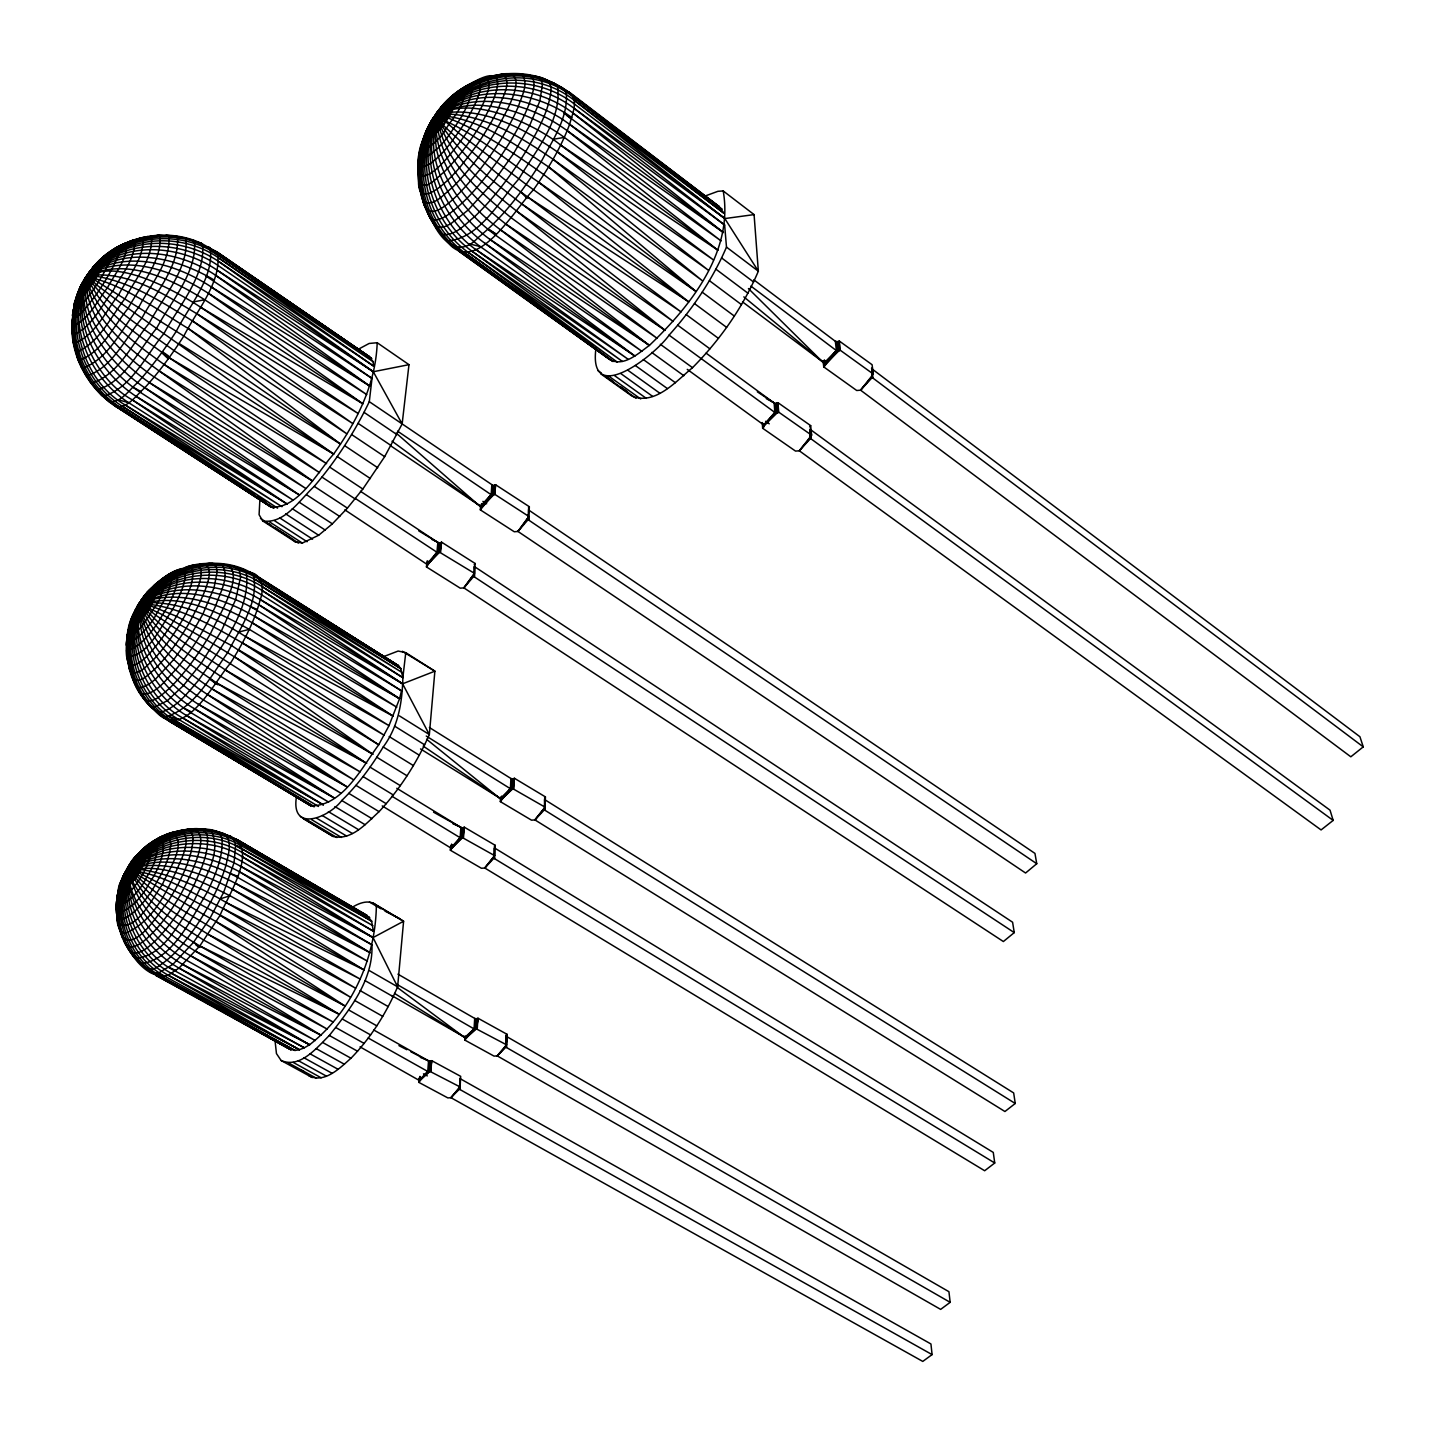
<?xml version="1.0" encoding="UTF-8"?>
<svg xmlns="http://www.w3.org/2000/svg" width="1435" height="1435" viewBox="0 0 1435 1435"><rect width="100%" height="100%" fill="white"/><g stroke="black" fill="none" stroke-linecap="round" stroke-linejoin="round"><path stroke-width="1.5" d="M97.849 261.995C59.445 302.713 108.863 364.203 144.791 387.755L298.946 494.698L140.361 392.365C102.046 367.503 64.593 311.485 92.97 267.251C118.908 236.273 165.886 226.102 202.353 243.842C206.532 274.749 178.03 307.126 164.074 333.386C146.406 354.481 130.89 389.154 102.746 396.239C82.118 377.136 69.687 348.418 72.198 320.22L73.059 341.673L77.974 359.45C86.19 378.14 98.638 395.827 116.325 406.894L271.125 507.093C298.552 508.887 317.422 471.882 333.637 454.052C357.028 421.19 375.827 383.755 377.19 342.732L369.136 343.467L358.445 349.189M155.052 840.749C103.033 869.538 129.347 949.181 175.196 971.029L309.619 1044.734L304.292 1047.801L171.572 973.396C129.222 951.333 107.912 886.848 142.549 849.61C161.33 832.623 199.357 815.851 181.438 859.278C169.133 887.099 154.352 922.149 124.253 933.665C114.1 928.319 117.58 911.709 116.701 901.969C117.76 891.314 120.397 880.408 125.939 871.26L133.204 868.57C166.478 872.014 198.209 885.772 226.676 902.812L364.113 969.988L229.995 895.763C200.362 880.929 166.532 863.206 132.612 869.753C114.298 893.036 139.751 845.807 132.612 869.753L187.501 897.413L355.557 988.195L223.627 908.803C192.792 893.682 161.42 872.337 126.549 870.094C105.777 914.239 149.366 870.884 144.612 853.251C134.388 850.704 127.823 868.372 123.195 876.032C109.813 905.072 116.666 942.454 140.72 963.692C172.953 960.356 192.182 916.66 207.375 891.96C214.766 875.816 222.748 858.704 222.102 840.569C221.421 826.255 202.622 829.878 193.043 828.784C168.72 830.381 141.688 842.363 130.908 865.341C118.226 905.575 144.074 948.571 179.016 968.087L309.619 1044.734C351.683 1011.801 375.719 958.401 376.365 905.288C369.028 898.758 358.409 903.297 351.306 907.907M125.365 872.426L122.19 878.74L122.98 888.157L124.666 884.426L123.069 878.92L123.984 874.328L127.374 870.83L123.338 877.807L122.926 881.61L124.253 883.027L129.15 879.781L135.123 871.475L138.998 862.525L138.764 857.61L134.567 859.278L127.715 867.35L137.473 874.686L203.573 914.561L350.499 997.217L220.057 915.351C227.501 896.122 262.426 844.713 226.748 835.349L237.277 839.69L366.894 915.369L371.611 921.144L373.351 931.172L241.905 856.569C197.617 827.493 112.97 848.157 116.558 910.292M133.76 613.086L138.316 606.27C133.85 617.05 145.527 604.781 145.581 600.368C144.72 591.381 130.208 618.216 132.217 620.44C140.756 587.489 213.833 530.95 172.72 609.409C161.222 625.14 149.33 655.311 127.93 656.656C125.114 639.579 127.195 616.35 141.168 604.243L144.002 603.83L154.675 607.4L176.451 616.279L231.788 645.678L378.697 744.801L389.011 725.644L399.576 698.684L254.802 616.458C222.766 598 179.321 583.076 144.648 602.61C136.469 604.027 132.056 613.48 134.065 621.122L153.15 590.628L144.576 595.346L137.527 605.857L141.617 612.906L137.222 620.925L134.926 611.956L139.679 603.776L162.532 614.79L206.784 639.974L378.697 744.801C361.907 767.312 342.875 806.165 310.875 805.842L168.666 720.872C151.231 709.625 133.688 692.244 131.231 670.862M500.564 797.519L500.331 801.627L531.524 820.174L534.932 819.905L1004.93 1111.515L1015.245 1103.479L544.959 810.273L545.426 796.891L514.34 778.236L513.335 778.81L513.21 788.909L510.412 788.73L426.267 736.047M145.061 613.947L146.836 610.969L138.621 604.009C164.81 564.888 159.267 600.709 142.029 618.234C139.051 625.427 126.208 629.732 131.805 617.929C155.68 572.529 220.667 563.237 261.852 590.359L402.858 677.679C402.248 702.361 398.374 726.648 383.217 746.971C371.504 766.308 358.032 784.73 341.763 800.497C329.099 817.466 290.516 833.322 296.453 796.712M228.416 755.581L310.875 805.842L170.711 721.5C147.195 708.244 127.805 682.468 127.733 654.719L128.522 658.001M157.294 588.852L145.975 598.682C175.429 567.919 226.586 563.973 262.013 586.538L402.858 677.679L400.778 668.584L261.062 580.583C214.658 549.354 142.657 575.686 128.522 629.678C133.975 643.544 150.801 612.135 154.675 607.4C160.056 602.126 170.909 571.812 154.603 584.762C116.253 623.346 133.365 694.056 178.98 719.617L323.288 804.874L182.389 717.751C136.486 693.105 113.168 614.575 160.648 581.139M126.459 645.266C128.379 589.157 195.106 549.3 246.21 571.471C251.627 610.682 219.501 649.194 198.748 680.1C187.859 692.405 177.061 707.509 160.594 712.352C145.401 708.424 138.693 688.603 131.482 675.957M126.764 654.234L126.728 641.409C120.809 703.473 172.236 625.427 179.07 611.633C185.043 598.269 195.465 583.561 192.021 568.35C175.016 564.708 152.415 584.565 143.679 598.664L149.33 589.928M480.599 505.981L480.312 509.856L514.268 531.757L517.963 531.452L1025.577 873.018L1036.752 863.726L528.798 520.152L529.354 506.734L495.523 484.707L494.429 485.389L494.214 494.896L491.165 494.698L397.513 431.128M687.257 369.369L762.99 424.401L763.868 426.572L762.649 428.258L795.528 451.092L799.313 450.787L1321.079 829.932L1333.169 820.407L1330.048 810.183L810.309 429.46L811.223 439.002L1333.169 820.407M465.083 1035.873L464.832 1040.088L494.035 1056.106L497.21 1055.873L940.642 1309.384L950.167 1302.334L506.465 1047.514L507.003 1034.276L477.873 1018.168L476.689 1029.056L474.07 1028.913L396.975 984.41M494.896 494.393L495.523 484.707L494.896 494.393L528.887 516.474L517.963 531.452L528.188 519.56L528.277 515.524M119.589 891.117C120.02 868.767 145.043 856.964 163.321 850.632C189.366 843.852 217.959 847.834 241.313 861.143L373.046 937.593L397.621 986.832C386.32 1013.038 370.983 1037.756 350.965 1058.223C340.113 1067.837 324.561 1083.855 308.902 1075.748M419.72 166.621L419.63 155.518C415.056 178.891 421.101 203.842 433.531 223.914C443.361 243.268 460.061 257.296 477.891 237.779C503.703 216.793 523.757 189.635 541.264 161.581C552.511 140.235 568.708 117.419 566.215 92.199C532.726 62.243 474.662 70.1 444.778 102.872C431.307 115.805 436.007 137.939 441.011 153.85C452.438 184.362 474.303 210.281 500.259 229.618L649.391 345.404C690.594 305.906 733.859 251.825 723.204 190.945L717.948 191.303L705.356 195.931M505.837 1041.667L506.178 1035.191L506.519 1044.806L497.21 1055.873L505.927 1047.084L507.003 1034.276M505.837 1045.469L506.178 1035.191M457.209 248.811L464.384 254.031L457.209 248.811L458.536 250.91L609.66 359.503C623.705 367.414 638.557 353.171 649.391 345.404L494.932 234.73C466.805 213.761 444.079 183.698 436.437 149.043C434.769 135.303 430.392 102.369 452.725 105.419L431.845 135.805M450.698 846.13L450.393 850.255L481.425 868.265L484.779 868.014L984.661 1170.745L994.742 1162.996L494.537 858.65L495.165 845.287L464.24 827.152L463.254 827.708L462.913 837.879L460.151 837.717L391.97 796.246M494.358 848.157L494.609 855.619L484.779 868.014L493.981 858.166L494.142 853.915M766.29 398.643L775.384 403.486L777.931 402.661L810.685 425.639L811.6 435.182L799.313 450.787L810.631 438.392L810.058 432.886M823.744 366.912L837.681 351.127L838.022 341.691L839.224 340.974L872.085 364.705L873.323 374.069L860.587 390.177L856.731 390.499L823.744 366.912L823.134 361.297M153.455 708.746C182.801 746.343 213.582 682.36 230.246 663.544C242.766 643.562 254.246 622.467 260.273 599.525C264.524 588.493 262.3 572.798 247.717 572.063L258.461 576.978L398.517 665.75L400.778 668.584L261.744 583.274C225.941 560.278 174.729 566.699 145.922 598.108L156.935 586.61M506.465 1047.514L506.071 1035.747L505.784 1041.9M136.307 624.082L138.567 610.772C128.074 651.042 151.446 694.45 186.066 715.258L334.427 798.111L194.138 708.531C156.881 687.58 112.701 619.812 155.608 584.834M274.892 1039.281L276.453 1053.577L281.116 1060.501L312.364 1077.595M452.043 96.109L457.048 92.809C406.5 132.038 428.15 216.129 475.649 249.421L634.772 355.97L484.904 243.25C442.321 213.259 409.262 141.025 450.249 97.849C483.039 66.692 538.268 66.297 572.493 95.23M95.463 264.757L89.472 272.219L95.463 264.757L103.822 259.556L101.777 262.085C81.526 268.327 60.647 331.072 94.638 280.22C95.93 277.87 112.145 252.901 100.952 258.928C85.131 273.977 74.387 295.359 72.808 316.956L72.485 334.212L74.279 343.449C94.961 335.682 105.724 311.18 118.908 294.39C127.912 276.883 144.343 258.587 142.962 238.192L137.742 238.999L143.715 237.887M518.071 74.369C529.407 76.432 552.188 73.956 551.04 90.674C548.475 112.701 536.744 132.343 525.945 151.249C511.326 174.962 494.537 197.528 474.411 216.864C465.066 224.183 454.608 236.954 441.46 234.264C416.329 204.972 410.876 160.379 428.652 125.832C436.401 109.778 458.357 106.262 474.537 105.15C506.968 105.455 538.412 118.334 564.296 137.401L717.787 250.138L560.637 145.061C529.802 119.84 436.778 78.118 422.877 141.222M430.805 121.885L433.173 118.011C410.105 157.689 440.563 134.172 449.209 115.93C451.182 110.89 461.173 98.925 454.142 95.643C448.707 97.508 445.693 102.782 441.765 106.567C434.357 112.97 445.854 106.154 449.514 109.508M419.092 1078.098L418.751 1082.331L447.846 1097.918L450.967 1097.685L922.777 1361.42L932.086 1354.604L459.971 1089.542L460.671 1076.34L431.684 1060.644L430.321 1071.568L427.738 1071.443L368.221 1038.025M459.917 1081.093L460.007 1086.905L450.967 1097.685L459.451 1089.129L459.648 1084.788M125.455 888.929C121.562 882.991 144.738 831.511 150.872 852.085C148.648 866.776 140.2 879.96 130.639 891.027C117.778 906.956 114.334 887.978 123.338 877.807C148.433 839.923 203.501 829.645 242.085 852.444L372.867 925.665L241.887 848.82C199.393 823.259 134.729 842.166 118.495 890.507M427.038 561.049L426.482 566.951L460.24 588.171L463.882 587.884L1003.37 941.539L1014.258 932.606L474.393 576.906L475.146 563.489L441.514 542.125L440.437 542.789L439.971 552.439L436.957 552.242L355.485 498.555M474.267 566.843L474.447 573.336L463.882 587.884L473.783 576.35L473.998 572.26M429.388 727.509L510.914 778.487L510.412 788.73L500.331 801.627M426.608 739.276L501.299 799.6L511.577 789.142L512.08 778.9L510.914 778.487M513.838 788.479L514.34 778.236L513.21 788.909L545.067 807.152L534.932 819.905L544.403 809.788L544.565 799.223M73.562 315.718L73.92 308.651L71.75 323.557L73.149 334.785C91.607 327.664 101.203 305.852 112.988 290.821C121.078 275.143 135.697 258.838 134.639 240.56L130.011 241.277L142.083 237.726L159.034 235.268L185.958 238.3L202.353 243.842M203.393 245.206C163.536 226.604 112.145 240.093 87.427 276.74C85.275 279.897 76.844 288.399 80.163 292.058C88.665 284.901 95.302 274.623 98.477 263.968C83.481 267.735 53.436 352.239 91.804 300.274C102.638 288.112 144.827 217.151 96.432 263.843M72.396 315.269L76.611 296.256L86.046 276.704L88.97 273.457L96.342 274.48L89.024 285.673L85.131 279.341L85.957 277.17C124.719 255.986 170.765 278.856 204.721 299.754L362.822 403.773L200.774 307.323C174.496 290.067 90.441 241.78 77.149 296.005M127.213 655.616C127.123 638.467 129.634 619.4 138.944 605.032L137.527 605.857L138.621 604.009M872.014 376.634L860.587 390.177L1350.819 756.801L1363.25 746.864L872.875 378.033L872.05 375.809M104.199 258.121L96.683 263.305L90.279 271.287C96.324 267.287 86.925 281.798 84.539 283.412C72.378 327.126 100.163 372.831 136.181 396.419L292.74 499.918L132.289 399.863C80.647 371.342 53.956 278.354 117.509 248.345M501.066 800.874L501.281 796.766M501.317 800.246L501.55 796.156M118.674 892.57L119.697 887.027M477.263 1028.68L477.873 1018.168L476.689 1029.056L506.519 1044.806M397.925 974.15L474.698 1018.402L474.07 1028.913L464.832 1040.088M397.369 987.513L465.693 1038.33L475.164 1029.272L475.792 1018.742L474.698 1018.402M497.21 1055.873L505.64 1046.563L506.232 1036.303L948.93 1291.697L950.167 1302.334M84.181 294.444L85.257 282.677L81.903 296.919M545.372 80.127L553.784 82.979L570.664 93.149L719.186 206.568L723.957 213.295L574.108 100.217C531.434 66.225 463.451 77.149 432.688 121.509C434.59 126.585 443.845 112.845 443.11 108.54C427.917 116.612 420.993 147.536 441.962 119.535C476.994 134.28 507.093 160.881 538.735 182.245L695.849 291.377L548.565 166.908C514.412 144.056 477.46 116.289 434.931 115.248L433.28 119.446L437.262 126.926M78.477 296.901C81.687 272.973 106.208 257.206 126.908 248.668C157.437 238.102 192.523 243.591 219.071 261.762L373.656 366.14L373.1 361.71L369.279 356.633L217.438 252.291L200.918 243.143L193.079 240.757M422.034 192.505C423.72 241.439 469.855 181.276 480.169 169.294C495.147 149.85 508.618 129.024 518.394 106.441C521.371 96.809 528.941 84.217 522.232 74.763C471.272 70.476 419.989 114.477 418.679 165.85L419.433 162.908M528.08 515.093L528.798 520.152M73.006 314.391L74.53 303.377L81.024 285.583M561.372 87.212L722.056 209.277L573.462 97.203C524.295 57.257 443.415 82.674 422.482 141.15C419.504 160.11 441.962 136.522 445.011 130.513C450.733 119.858 469.263 101.688 461.747 90.082C419.289 118.316 407.612 184.577 436.312 227.089L443.738 227.089L450.662 223.86L468.169 210.03L493.748 181.492L513.604 153.527L529.73 125.383L539.811 101.132L542.502 84.234L540.959 79.266L535.273 76.593M451.63 844.533L450.393 850.255M480.312 509.856L492.438 495.183L493.084 485.496L369.297 401.674L372.006 378.427L217.133 270.175C181.007 245.331 125.742 239.932 92.163 271.915C127.159 242.748 180.057 251.143 215.483 275.215L372.006 378.427M71.858 322.032L73.041 338.176L76.198 351.97C98.961 343.665 110.782 316.651 125.24 298.301C135.087 279.107 153.204 258.964 151.5 236.614L139.464 238.12M491.81 485.012L491.165 494.698L481.335 507.47L396.15 433.065M706.11 353.154L774.129 402.984L774.882 412.455L763.886 425.764L776.138 412.957L776.783 403.361L777.967 412.67L774.882 412.455L669.069 335.144C655.759 354.606 587.919 408.204 595.973 348.203M451.648 844.784L451.343 848.928L461.299 838.112L462.016 827.798L452.743 823.636M463.523 837.466L464.24 827.152L462.913 837.879L494.609 855.619M493.945 853.574L494.537 858.65M73.041 338.176L77.221 356.257L82.53 367.647M419.953 1076.716L418.751 1082.331M481.102 508.977L481.622 503.595M481.371 508.241L481.658 504.367M382.23 805.914L451.308 848.282L460.151 837.717L460.868 827.403L396.777 788.281M451.11 849.52L451.612 844.157M419.935 1076.376L419.63 1081.165L427.738 1071.443L428.545 1060.878L373.871 1030.061M360.041 1046.868L419.594 1080.609L428.814 1071.784L429.621 1061.218L420.329 1057.344M430.877 1071.21L431.684 1060.644L430.321 1071.568L460.007 1086.905M118.154 891.906L117.957 900.265M419.415 1081.685L419.755 1077.452M481.64 503.9L481.335 507.47L493.353 495.183L494.429 485.389L493.084 485.496M127.589 875.924C115.464 912.947 134.262 956.607 168.2 975.208L299.413 1049.72L304.292 1047.801L168.2 975.208C141.742 981.971 119.249 938.795 117.347 916.373L118.316 920.355M97.849 390.302L101.58 395.127L116.325 406.894C128.379 407.899 136.576 394.804 144.791 387.755C159.393 371.791 172.092 354.212 183.823 336.077C196.505 310.695 222.407 281.816 217.438 252.291L206.712 246.946L210.353 249.206M426.482 566.951L427.863 561.139M127.733 632.835L127.195 639.095L129.455 624.925L137.365 608.494L132.361 616.404L129.042 628.333L129.939 625.839M512.08 778.9L513.335 778.81L512.421 789.142L501.299 799.6M168.2 975.208L179.016 968.087L315.287 1040.554L182.98 964.607C151.859 946.669 125.383 912.355 128.917 874.884C129.401 911.709 156.63 942.885 187.088 960.607L321.189 1035.317L191.285 956.14C161.097 939.889 99.822 878.274 145.563 848.211C138.657 852.264 132.558 858.507 130.137 866.274L130.998 862.399M281.116 1060.501C300.256 1068.86 317.117 1047.335 329.332 1035.478C349.997 1009.236 373.297 980.015 371.952 944.804L240.345 866.13C209.976 849.143 169.976 844.623 138.998 862.525M440.635 551.955L441.514 542.125L439.971 552.439L474.447 573.336M453.514 246.946L444.222 237.493C473.406 282.964 514.609 208.936 533.461 189.833C547.811 169.402 560.906 147.823 569.605 124.343C572.045 114.818 579.65 98.656 568.529 92.163L602.162 118.029M427.504 565.39L436.957 552.242L437.854 542.43L360.472 491.29M344.848 509.856L427.451 564.637L438.213 552.708L439.11 542.896L431.881 539.417M85.131 279.341L87.661 275.394C79.894 313.978 122.065 355.019 154.191 376.974L312.471 480.94L159.106 370.912C128.468 348.472 92.432 320.723 86.925 280.65C99.535 317.727 133.581 342.391 164.092 364.454L319.539 472.671L159.106 370.912M194.138 708.531L340.597 792.999L198.46 704.334C163.877 682.881 132.271 642.97 141.204 600.099L143.679 597.624L151.697 597.211L154.352 593.534L145.294 595.417L134.926 611.956L130.226 624.225M126.424 888.247L128.217 875.493L128.504 886.417M137.365 623.185L139.249 610.234C130.19 650.414 156.325 691.634 189.994 712.173L334.427 798.111M475.792 1018.742L476.94 1018.653L475.954 1029.272L465.693 1038.33M484.904 243.25L641.858 351.306L489.801 239.286C448.707 209.636 409.764 141.222 451.254 97.078M427.253 566.09L427.881 561.444M432.15 137.06L435.074 122.405C419.181 167.429 443.038 219.34 480.277 246.587L634.772 355.97M505.927 1047.084L506.95 1036.985M142.137 598.646L141.276 601.391L146.029 594.233L149.294 591.74L151.123 592.027L150.227 597.911L145.222 607.561L138.729 615.866L134.172 618.449L133.527 617.57L137.007 610.754L154.191 586.215L165.402 576.834L179.859 569.354M462.016 827.798L463.254 827.708L462.142 838.112L451.308 848.282M429.621 1061.218L430.769 1061.129L429.585 1071.766L419.594 1080.609M421.908 147.518L422.374 143.267L419.899 153.706M83.015 295.753L83.786 289.027M493.981 858.166L494.358 847.547M259.932 498.788L259.089 514.699L262.677 520.887L295.126 541.766L302.337 543.058L318.66 535.255L332.364 523.847L347.396 508.116L362.84 489.03L384.67 456.671L402.141 423.953L408.975 364.669L377.19 342.732M402.858 677.679L405.764 652.656L398.141 651.042L384.275 656.369M459.971 1089.542L459.935 1078.295M528.188 519.56L528.439 509.479M131.93 953.629C138.872 961.88 147.769 975.639 159.662 965.432C174.532 955.692 185.528 941.252 195.662 926.902C208.47 907.799 219.465 887.189 226.03 865.054C228.039 855.296 232.954 841.843 224.595 833.843C192.595 822.165 150.352 831.547 133.509 863.296C109.813 900.767 126.495 955.656 165.061 976.41L299.413 1049.72L295.018 1050.438L288.094 1048.339L154.119 973.486L165.904 979.944M144.791 387.755L305.565 488.331L149.419 382.607C114.836 358.732 59.176 301.224 100.002 259.789M79.912 298.767L83.93 283.933C67.624 327.575 90.692 378.356 128.702 402.697L287.036 503.954L132.289 399.863M81.705 285.188L85.167 278.498L81.705 285.188L82.495 296.83M420.527 152.702L421.424 145.85M76.091 301.96L76.611 297.942L74.225 306.929M439.11 542.896L440.437 542.789L439.128 552.69L427.451 564.637M474.393 576.906L474.285 566.143M134.424 625.391L137.993 611.113C120.038 649.876 136.343 700.047 173.115 721.5L314.337 806.775L170.711 721.5M130.998 623.203L133.007 614.772L137.778 607.435L133.007 614.772M127.051 876.121C112.127 912.23 127.554 958.042 162.011 977.02L295.018 1050.438L155.626 975.244L291.233 1049.972L148.182 969.827L153.689 973.325L159.034 972.697L172.882 964.374L193.582 942.275L209.994 918.256L223.681 892.283L234.048 862.758L235.627 845.538L234.084 839.888L229.08 835.618M74.781 306.408L77.562 293.655L83.858 280.955L81.58 284.435M331.521 624.099L398.517 665.75L259.95 578.466C214.999 544.26 146.872 571.596 130.621 623.884C116.917 662.844 150.98 626.288 155.715 615.202C158.352 610.413 182.066 572.906 164.056 577.534C114.531 611.041 125.885 692.944 175.662 720.926L318.498 806.452L173.115 721.5M133.85 240.129L124.989 243.304C57.221 271.305 67.176 371.593 125.204 404.993L281.96 506.699L122.567 406.374C69.974 374.392 57.436 289.296 108.791 252.56M440.186 122.477L434.644 115.769L438.931 109.795L436.832 112.54L437.567 115.715L442.913 118.154C450.967 110.064 452.599 90.782 439.827 110.369L444.778 102.872L452.545 97.311L438.357 114.944L424.886 137.581L427.72 127.715L434.231 117.993L431.594 120.719L428.509 127.446L428.365 135.607L440.491 116.271L454.429 98.531L446.482 101.849L438.751 111.464L429.998 124.809L430.518 131.805M426.392 134.531L428.652 125.832L431.594 120.719M123.195 876.032L126.89 871.978L121.383 880.857L120.683 884.408L129.15 867.619L139.948 852.605M475.164 1029.272L476.94 1018.653M72.503 316.256C75.858 287.789 93.957 261.977 118.262 247.268M511.577 789.142L513.335 778.81M93.849 278.157L86.907 275.377L96.629 284.901L121.688 303.754L333.637 454.052L169.097 357.692C139.159 334.911 101.688 313.135 87.427 276.74C117.204 236.057 179.232 229.851 219.34 258.426L373.1 361.71L219.16 255.735C180.989 228.613 123.464 234.12 92.611 269.923C108.899 249.529 134.065 236.901 160.128 235.824C161.689 262.264 140.164 285.87 128.11 308.364C113.544 326.086 101.634 352.938 78.889 360.275C69.633 335.718 71.23 307.467 82.943 284.022L76.163 299.664M455.756 247.699C421.137 217.869 411.199 163.285 433.603 123.392C415.379 168.11 433.101 223.322 472.025 251.251L622.377 361.423L468.456 252.56C428.904 224.362 413.728 167.913 433.065 123.5M124.558 889.467L125.76 882.579M135.338 624.817L136.63 617.66M134.316 957.342C116.056 934.867 113.329 901.664 126.621 876.103C112.127 909.593 122.908 952.75 153.689 973.325M428.814 1071.784L430.769 1061.129M80.683 287.036L84.468 279.771L80.683 287.036L79.876 295.664L101.777 262.085M461.299 838.112L463.254 827.708M135.93 876.695L126.71 869.09L128.648 868.48L128.791 865.664L132.451 860.785L136.953 858.794L143.428 858.453L145.276 855.977M450.016 115.482L440.671 111.715L437.478 111.751L431.594 122.136L434.482 131.374M430.913 138.047L432.437 130.208M123.984 874.328L127.984 869.646L127.213 868.91L124.325 874.202L125.186 878.238L128.45 883.225L126.388 887.458M80.862 297.924L82.333 290.498M127.141 636.53L128.522 629.678M492.438 495.183L494.429 485.389M83.104 284.238C63.086 327.072 80.234 382.176 120.074 407.217L273.942 508.277L117.993 407.397C78.118 382.427 61.454 326.175 83.445 284.202M157.276 582.574C118.621 617.714 120.701 686.863 164.272 717.231C194.442 709.141 210.568 676.28 227.734 652.566C239.519 628.907 259.699 602.252 253.26 574.664L242.515 569.713M121.114 933.826C133.132 956.571 161.24 909.593 168.433 900.875C178.101 885.485 186.622 869.054 191.232 851.385C192.38 844.623 195.788 833.502 187.913 829.663C129.652 836.013 97.419 913.485 136.02 958.419C164.469 955.495 179.214 922.095 194.102 900.965C203.088 880.139 223.196 852.946 210.891 830.47C157.581 821.143 101.742 878.597 120.271 931.261M123.733 889.843L125.204 882.83M132.863 626.037L137.527 611.22C124.235 636.996 125.867 669.571 141.33 694.074C156.218 695.15 166.047 679.078 175.608 669.858C191.806 650.324 205.402 628.602 215.824 605.462C219.806 593.032 229.959 577.175 222.228 564.601C208.685 562.394 192.864 562.897 180.666 570.072M438.213 552.708L440.437 542.789M423.54 140.504L426.877 129.527L433.567 119.284L428.652 125.832M429.765 138.872L431.666 130.746M429.262 131.715C413.854 174.424 427.827 226.551 465.299 253.17L613.014 361.476L458.536 250.91M83.625 280.686L82.656 286.229L84.557 293.171L86.746 289.44C81.741 283.341 84.234 270.874 91.409 281.906M117.132 899.53L118.585 894.095M122.962 890.077L124.701 882.991M156.953 591.076L145.581 600.368C180.433 580.745 224.452 590.843 257.026 610.449L399.576 698.684L401.513 690.845L260.273 599.525C228.057 579.65 183.68 574.717 150.908 595.92C182.048 571.274 228.631 574.502 261.278 594.7L402.607 683.795L429.352 734.559C416.885 762.72 400.06 789.071 379.073 811.654C366.696 822.883 351.79 840.874 333.135 836.462L303.377 818.757M133.599 625.786L135.464 618.324M130.621 623.884L137.007 610.754C127.733 629.499 125.024 651.651 130.639 671.903C139.482 675.957 147.285 664.764 153.348 659.795C166.155 646.145 176.666 630.503 185.725 614.162C190.694 604.117 218.174 553.91 185.007 567.525M120.63 883.691L126.244 874.005C100.235 923.351 135.625 902.489 146.818 876.731C163.823 852.767 158.837 821.304 132.971 863.511C170.568 811.277 169.796 854.327 149.671 882.453C133.957 913.27 99.356 930.526 126.154 875.44C118.746 890.471 115.715 907.871 118.674 924.463C137.545 931.297 152.989 896.642 162.514 884.426C167.285 871.296 188.218 843.565 172.505 832.784C156.792 838.399 142.872 849.161 133.939 863.296L142.8 851.942M79.051 299.431L81.113 291.52M86.369 277.368L86.907 275.377M428.724 139.5L434.285 123.015M122.926 881.61C100.019 948.732 143.195 910.149 156.917 881.628C180.254 843.78 174.675 810.147 133.509 863.296L142.119 852.013M122.298 890.13L124.253 883.027M121.222 889.754L126.316 875.888L120.522 888.731M131.697 625.983L137.204 611.095L130.926 625.265M78.297 299.933L80.611 291.843M213.761 279.807C178.119 258.784 127.32 244.793 91.696 272.973C85.006 273.672 62.243 322.57 81.49 304.328C93.024 295.789 137.186 219.752 92.091 269.744M128.684 628.261L136.989 610.18C108.038 675.401 146.029 645.373 162.532 614.79C183.267 584.135 186.335 547.255 144.935 597.767L158.478 581.803M83.087 282.892L74.154 304.812L71.876 324.723L72.826 326.068C88.898 319.718 97.275 300.758 107.571 287.574C114.656 273.87 127.356 259.681 126.567 243.699L106.62 254.174L90.997 270.551L100.952 258.928M141.204 600.099L140.469 602.557C162.083 631.938 196.147 649.929 225.833 670.253L366.571 763.294L216.703 683.006C187.285 662.647 152.056 640.225 141.168 604.243L157.186 589.893M427.773 139.948L430.321 131.482M121.706 890.023L123.858 882.956M421.782 144.469L432.509 122.352C407.45 169.958 414.464 200.003 453.783 149.957C465.729 135.016 476.402 118.89 484.169 101.365C485.963 95.087 494.07 81.347 484.743 78.172C435.827 93.634 408.455 153.617 423.612 201.815C434.339 206.927 444.294 193.582 452.025 187.788C468.563 171.572 482.429 152.81 494.591 133.132C500.851 120.773 538.089 62.996 496.905 75.409M132.235 626.091L134.531 618.521M426.195 140.271C430.141 122.208 442.913 108.163 456.007 95.912M77.633 300.238L80.163 292.058M425.119 139.841L432.706 123.374C421.442 140.827 417.316 162.478 419.181 183.034C427.11 190.622 437.693 176.774 443.917 172.182C457.783 158.442 469.46 142.621 479.703 126.029C490.286 109.239 517.945 56.431 471.72 83.104M77.095 300.381L79.804 292.148M146.191 854.74C139.697 854.722 131.285 857.789 130.908 865.341L134.388 858.094M426.93 140.217L429.747 131.661M76.342 300.076L79.176 291.682M425.603 140.164L428.545 131.428M76.665 300.31L79.517 292.112M428.168 129.401C402.374 184.308 431.953 169.581 452.509 140.361C462.375 127.374 471.362 113.508 477.478 98.315C478.77 93.634 483.99 83.23 476.743 81.364L454.877 95.535L442.751 108.414L454.877 95.535M131.267 625.696L133.886 618.27M120.827 889.323L123.249 882.489M453.801 104.127L455.953 101.526L447.828 102.62L441.872 106.136L429.693 123.894M130.728 884.05L129.67 874.094C137.419 908.588 166.424 933.79 195.555 951.244L333.279 1022.097L199.824 945.934C171.554 929.719 145.742 907.279 130.675 878.041C126.836 865.933 130.639 857.7 144.361 863.152M120.343 887.996L126.136 874.812L120.271 886.095M76.091 299.054L82.925 283.574L76.324 297.35M100.827 393.387L109.311 401.89C121.293 402.751 129.347 389.728 137.527 382.679C152.038 366.75 164.684 349.207 176.379 331.126C189.025 305.834 214.784 277.17 210.102 247.717L208.613 246.999M426.877 129.527L433.047 120.468C399.737 177.222 435.164 158.801 453.281 128.737C471.684 105.724 487.792 56.772 442.213 108.54M83.93 281.314L85.203 278.031M120.253 887.117L122.89 880.337M130.728 624.638L133.527 617.57M76.145 298.283L79.158 290.767M76.611 296.256L80.109 287.664L87.427 276.74C124.594 284.937 156.325 309.26 188.469 328.651L346.822 433.818L192.936 321.243C161.312 301.565 128.145 279.969 90.387 275.43C129.204 271.197 165.168 294.803 197.151 313.924L358.14 413.513L200.774 307.323M130.764 621.893L137.096 609.427L131.338 619.364M132.379 861.52L133.258 859.439M424.778 139.356L428.312 131.105M130.639 622.951L133.455 616.44M82.208 283.215L77.598 295.807C85.777 281.224 93.526 264.56 107.715 255.071M120.397 884.947L123.123 878.722M600.637 373.746L632.1 396.203C655.293 405.531 676.298 381.028 692.513 367.683C720.083 339.934 742.989 307.251 758.344 271.197L754.075 214.604L723.204 190.945M144.576 595.346L142.119 600.332L145.796 593.839L151.733 589.247M424.581 138.675L428.168 130.657M669.069 335.144C692.531 308.991 712.567 279.466 726.487 247.107L724.639 225.008L573.856 108.181C536.708 79.571 478.303 77.382 443.146 110.387C479.918 80.019 536.313 85.042 572.96 113.042L724.639 225.008M122.083 884.839L128.773 871.565L139.123 855.888M424.581 136.791C448.868 79.642 528.941 85.705 571.776 117.544M424.509 137.814L432.509 122.98M130.998 620.691L133.706 614.915M424.778 135.607L432.688 121.509L425.585 132.809M135.5 856.874L131.643 864.552L135.5 856.874L138.119 854.776M120.953 882.328L126.495 873.036L121.903 879.314M124.666 884.426L142.424 855.099M262.677 520.887C284.65 524.528 299.969 499.488 314.247 486.375C336.113 460.653 354.732 432.132 369.297 401.674M132.361 616.404L135.051 610.951M131.805 617.929L134.244 613.068M130.854 863.386L132.128 860.874M439.81 108.773L437.872 112.576L437.819 111.248M441.872 106.136L438.859 111.392L444.778 102.872M425.119 134.28L428.527 127.715M128.45 883.225L142.531 859.744M147.016 592.404L142.908 599.417L147.016 592.404L153.689 586.951M426.177 131.213L429.226 125.652M101.383 267.376L91.607 269.744L87.714 274.533L89.562 271.574L98.854 270.856M127.213 868.91L125.921 873.251L130.657 878.955M137.634 854.758L132.343 863.924L139.608 853.215M79.75 288.596L83.409 282.013L80.521 286.659M121.383 880.857L123.625 876.821M135.5 609.516L139.769 602.18L146.496 604.924L151.697 597.211M134.585 611.328L136.11 608.637M427.72 127.715L430.267 123.302M179.016 968.087L199.824 945.934L220.057 915.351M126.8 869.592L128.145 867.314L135.5 870.489M141.617 612.906L146.496 604.924M137.383 606.18L136.217 609.552L139.356 616.924M92.916 267.986L88.611 273.314L92.916 267.986L99.679 264.793M432.025 119.858L434.034 116.63M146.836 610.969L149.617 606.539M122.513 877.7L124.379 874.704M133.85 859.942L136.576 855.744M151.464 587.973L144.361 598.108L153.366 586.646M435.881 113.885L436.832 112.54M142.029 598.951L143.357 596.96M87.661 275.394L90.279 271.574M444.491 103.93L440.724 109.544L448.85 98.925L444.491 103.93L447.559 100.091M124.827 872.588L126.549 870.094L125.742 870.83M143.661 596.852L145.796 593.839M135.249 858.704L138.657 853.915M137.563 857.43L141.347 852.264M145.258 595.023L148.182 591.112M136.486 857.861L140.522 852.659M463.882 587.884L473.406 574.897M154.944 585.946L145.401 597.66C161.24 576.816 186.586 563.381 212.9 563.471L216.452 567.22L217.08 572.278L214.048 587.74L202.801 614.288L189.312 637.696L173.886 659.383L155.267 679.401L148.899 684.28L141.168 687.688L137.491 687.275L134.477 682.773M474.214 564.673L475.146 563.489M517.963 531.452L527.811 518.089M146.765 593.534L150.424 588.888M528.385 507.972L529.354 506.734M466.411 86.01L452.312 96.414L441.532 108.916C448.742 96.809 460.635 87.786 474.016 83.517M440.796 107.643L443.343 104.45M748.424 288.561L825.035 364.346L836.408 350.606L835.349 341.297L753.823 279.825M442.697 105.598L446.195 101.401M148.128 592.422L152.451 587.238M446.106 102.692L450.088 97.921M799.313 450.787L810.344 437.657L810.022 433.998M427.092 563.937L436.957 552.242M480.994 506.752L491.165 494.698L480.366 506.16L391.091 446.106M809.591 426.93L810.685 425.639M143.895 852.264L134.244 863.529C157.85 832.318 204.792 820.784 238.981 841.125L369.602 917.7L240.309 843.134C206.192 823.026 158.639 832.964 134.424 863.96L144.612 853.251M484.779 868.014L493.64 856.946M156.146 585.946L145.742 597.767C168.164 568.296 210.317 556.009 244.775 570.018L246.21 571.471M494.304 846.309L495.165 845.287M534.932 819.905L544.062 808.515M544.511 797.95L545.426 796.891M103.84 257.206L92.432 269.708L104.629 257.439M126.71 869.09L129.545 865.072L138.065 866.363M149.294 591.74L154.191 586.215M763.581 425.011L774.882 412.455M824.73 363.575L836.408 350.606L840.3 350.284L839.224 340.974L839.547 350.822L838.022 341.691L835.349 341.297M450.967 1097.685L459.11 1088.071M138.424 857.448L143.392 852.031M860.587 390.177L872.301 377.405L871.798 370.84M450.985 847.69L460.151 837.717M500.976 798.99L510.412 788.73L500.402 798.488L420.545 748.944M101.831 258.246L91.607 270.031L102.603 257.708M448.527 101.67L454.142 95.643M446.805 102.244L452.312 96.414M150.227 591.507L155.59 585.857M447.451 101.939L453.281 95.948M419.289 1080.089L427.738 1071.443M141.742 850.596L150.675 844.605M465.388 1037.81L474.07 1028.913L464.85 1037.379L391.629 995.513M104.916 258.408L92.629 270.372L104.737 260.058M449.281 101.921C463.182 86.692 482.86 77.239 503.201 74.441C512.456 82.907 501.766 98.064 498.806 107.625C489.443 127.249 477.335 145.491 463.702 162.388C454.482 175.267 412.742 219.465 419.199 173.635L419.863 177.509M742.541 301.906L824.138 362.929L836.408 350.606L750.882 286.085M97.383 263.269L103.266 257.367M241.887 848.82L371.611 921.144L241.295 845.699C207.214 825.825 159.464 833.914 134.442 864.587L144.935 854.812M139.034 857.879L144.307 852.677M424.67 203.483C428.437 217.582 437.209 230.264 447.2 240.901C479.38 238.945 499.29 200.846 518.824 178.945C535.345 150.908 562.628 119.93 557.408 85.58C519.631 66.154 470.985 77.113 443.11 108.54L455.505 95.625M150.908 591.74L156.594 586.197M824.515 360.077L825.035 364.346L838.632 351.127L838.022 341.691M763.886 425.764L777.07 412.957L776.783 403.361M98.064 263.179L104.289 257.242M162.245 580.242L164.343 578.233L159.249 581.211M151.357 593.534L157.294 587.937M147.661 846.076L154.514 841.717M92.163 268.219L94.208 266.318M199.824 945.934L339.252 1014.33L208.254 934.364C179.77 916.552 148.182 898.705 129.993 869.538C163.698 853 204.003 866.883 235.179 883.171L370.069 952.714L237.277 877.198C206.514 860.408 167.267 851.17 134.083 866.345L144.809 856.946M92.468 271.036C125.58 238.12 181.51 240.058 218.335 265.69L373.297 371.737L402.141 423.953M98.423 263.592L104.827 257.834M443.307 108.934L456.689 97.849M151.285 592.422L157.168 587.202M443.325 109.544C477.819 75.75 536.6 74.656 574.251 103.894L724.818 218.568L758.344 271.197L726.487 247.107M139.374 858.758L144.827 853.951M449.514 102.244L456.366 96.378M97.885 266.641L104.45 261.134M98.961 260.811L107.679 254.318M98.459 264.471L104.898 259.143M449.568 104.701L456.653 98.854M465.03 87.948L469.658 84.396L476.581 81.651M449.675 102.674L456.599 97.024M92.163 271.915L104.055 262.372M124.989 243.304L115.464 248.076L109.508 253.152L113.508 251.251M119.356 246.677L132.809 240.111M443.146 110.387L456.473 100.019M134.334 865.395L144.594 858.202M160.953 579.74L174.317 572.224M139.428 859.995L144.917 855.816M145.581 600.368L156.612 592.404M164.559 835.995L156.756 839.852L170.909 833.412M778.703 412.15L777.967 412.67L777.931 402.661L778.703 412.15L811.6 435.182L810.093 428.993M134.083 866.345L144.289 859.565M96.629 269.654C133.616 251.161 178.245 265.403 210.909 286.713L366.732 394.589L208.003 293.063C174.765 271.861 129.76 254.138 91.696 272.973L102.907 265.242M401.513 690.845L258.856 604.781C224.237 583.615 174.137 576.063 141.168 604.243C137.096 645.248 171.195 678.97 202.927 699.652L347.001 786.846L207.465 694.504C177.33 674.629 145.078 646.557 140.827 608.548C150.962 644.333 182.245 669.338 212.093 688.926L353.548 779.761L207.465 694.504M569.605 124.343L721.087 240.919L567.184 130.675C532.564 105.347 482.967 90.261 442.787 111.428L455.702 102.818M102.172 266.856L91.105 274.157L101.329 268.578M97.544 267.556L103.535 263.735M371.952 944.804L238.999 871.493C207.68 854.507 164.953 846.184 133.706 867.422C167.931 860.336 202.891 873.395 232.757 889.377L367.432 961.145L235.179 883.171M572.96 113.042L723.383 232.488L562.269 119.177C527.632 97.132 477.622 86.584 442.267 112.612L454.393 106.136M449.352 105.58L456.151 101.347M254.802 616.458L396.813 707.204L252.201 622.772C220.721 604.44 181.51 589.498 145.168 601.426L155.626 595.381M137.957 865.646L143.357 862.578M90.441 270.39L91.607 269.744M150.603 596.888L156.182 593.839M240.345 866.13L373.046 937.593L403.594 921.252L373.244 903.099M114.19 248.937L128.271 242.443M147.59 236.542L145.706 237.51L149.76 237.152M459.164 90.907L463.075 88.934M448.653 107.643L455.11 104.414M142.747 864.211L133.204 868.57L141.276 867.619M172.953 832.802C182.945 832.103 201.851 822.434 207.196 835.098C209.456 852.892 200.756 869.897 193.725 885.682C183.393 906.095 170.801 925.683 154.352 941.719C148.343 947.423 133.868 959.997 127.93 948.104M138.711 863.511L143.859 861.036M245.69 636.62L393.262 716.244L249.26 629.319C218.102 612.243 180.057 592.404 144.002 603.83C179.716 606.431 211.914 625.606 242.407 642.916L389.011 725.644L245.69 636.62C215.734 617.696 180.882 601.229 144.648 602.61L154.227 598.718M166.352 576.493L172.146 573.892M446.285 112.612C486.68 108.145 525.138 129.383 557.193 151.769L708.388 270.264L553.049 159.267C520.241 136.504 482.913 113.365 441.603 113.921L452.635 109.849M94.01 274.587L99.392 272.273M136.971 867.924L142.047 865.897M260.273 599.525L402.607 683.795L434.877 671.185L429.352 734.559L399.36 715.85M121.096 245.995L126.334 243.986M149.796 599.005L154.98 597.014M451.577 111.84L440.796 115.284C478.285 128.72 511.649 151.446 543.775 174.586L695.849 291.377M199.268 564.762C225.223 560.69 193.187 614.593 189.528 622.521C179.572 639.472 168.272 655.849 154.209 669.679C148.594 674.055 140.863 683.616 133.042 679.239L128.935 666.737L130.639 671.903M201.097 564.69L208.954 563.596L221.995 564.762M176.326 570.915L189.779 566.968M213.887 564.852C256.524 557.659 216.721 618.629 210.586 633.535C198.981 653.356 185.743 672.495 169.204 688.549C162.855 693.625 150.801 706.899 143.123 697.643M447.612 110.011L453.568 107.948M507.631 73.92L498.932 75.266M98.297 274.211L89.58 276.776L183.823 336.077L340.418 444.043L178.998 343.431M95.428 272.022L100.396 270.39M188.416 829.843C217.923 825.95 185.868 884.175 180.989 893.969C171.447 910.4 160.505 926.4 146.173 939.064C141.007 943.799 128.737 952.212 124.486 942.239M220.631 898.74L229.995 895.763M147.446 603.812L152.469 602.323M80.521 363.952L82.315 368.293C108.665 359.27 122.352 327.915 138.98 306.893C150.227 284.848 171.267 261.529 168.81 235.842L155.859 235.77L159.034 235.268M478.967 80.181L484.6 78.584M239.179 631.974L249.26 629.319M444.689 115.356L450.429 113.867M92.414 277.26L97.132 276.202M217.133 270.175L373.297 371.737L408.975 364.669M135.787 870.292L140.415 869.377M193.617 301.888L204.721 299.754M151.482 604.171L143.267 605.086L155.715 615.202L189.312 637.696L372.795 754.236L234.515 656.728M148.738 601.355L153.384 600.494M494.914 75.768L486.483 78.064L490.357 77.4M553.623 139.213L564.296 137.401M449.209 115.93L439.917 116.683L458.213 132.648L526.197 184.451L688.674 301.816L538.735 182.245M192.057 565.785L197.474 565.013M573.856 108.181L724.818 218.568L754.075 214.604M211.178 831.098L215.914 831.026L231.089 836.462M217.743 833.071L224.595 833.843M95.912 278.211L88.719 278.121C109.742 308.991 144.379 328.687 174.083 350.66L333.637 454.052M183.608 831.278L179.303 831.636C192.236 826.65 207.304 829.161 220.326 832.748M139.5 871.153L131.93 870.937C154.191 895.171 184.487 911.028 212.344 928.194L345.028 1005.989L216.29 921.844M145.993 606.323L150.424 606.036M447.899 118.011L442.913 118.154L446.536 120.092M176.631 236.434L185.958 238.3C188.972 268.686 162.873 297.332 149.186 323.18C132.181 343.718 118.1 375.486 91.284 383.217L80.737 365.943M214.012 251.484L215.932 251.556L369.279 356.633L366.122 356.023M206.568 564.439L210.227 564.655M134.424 872.659L138.513 872.928M90.692 279.951L94.638 280.22M149.312 607.92L142.478 606.323C159.428 637.66 192.595 657.087 221.313 676.746L366.571 763.294M139.59 602.485L142.101 599.938L149.061 601.014M166.083 235.232L177.438 236.667C179.752 266.282 155.375 292.937 141.922 318.122C125.598 337.889 112.127 368.275 86.459 375.97L84.539 371.36L86.889 374.858M518.448 73.741L520.528 73.956M526.914 74.746C539.739 77.329 531.632 95.481 529.318 103.535C521.264 124.54 509.479 143.877 496.636 162.245C482.931 181.079 468.169 199.716 449.352 213.725C444.043 218.138 430.59 224.936 428.491 214.012M137.473 874.686L131.195 872.085C144.684 903.297 176.272 922.759 204.075 940.302L339.252 1014.33M226.192 564.69L231.735 566.018M469.03 243.789L480.277 246.587M144.415 608.781L148.146 609.767M93.347 282.211L87.822 279.43L88.019 283.789L90.674 286.103M118.316 399.809L128.702 402.697M182.891 237.618L194.299 240.685C197.886 271.484 170.478 302.103 156.594 328.292C139.051 349.405 124.486 382.32 96.719 389.997L94.871 387.235M400.383 919.01L384.957 911.099M516.905 211.322L673.212 321.494L522.501 204.434C490.878 180.057 458.823 153.922 437.944 119.356C451.254 158.514 485.64 186.263 516.905 211.322L665.194 330.373L511.291 217.851C479.272 191.68 441.496 159.554 437.567 115.715L440.976 120.881L445.119 122.154M169.402 716.585L178.98 719.617M156.2 973.307L165.061 976.41M363.539 914.167L366.894 915.369L235.25 838.829L363.539 914.167L296.292 875.26M715.401 205.187L719.186 206.568L568.529 92.163M230.945 873.789L237.564 876.247M221.923 833.412L225.134 834.704M436.043 113.742L443.218 118.065M250.228 606.467L257.331 609.498M132.971 874.937L136.397 876.408M244.775 570.018L233.582 566.448L238.856 568.942L240.685 576.655L235.663 599.615L221.438 630.844L201.079 663.472L183.411 685.607L167.285 700.746L154.962 706.899L150.747 706.361L148.02 703.437M169.079 967.316L175.823 970.526M146.962 611.579L141.652 607.489L141.939 612.207L144.505 615.059M441.962 119.535L438.949 118.065L439.989 122.208C467.882 148.343 496.6 174.855 528.044 197.241L681.087 311.915L522.501 204.434M200.972 244.058L218.533 253.672L371.629 358.535L219.16 255.735M183.429 707.885L190.694 711.563M182.98 964.607L321.189 1035.317M223.627 908.803L360.113 979.047L226.676 902.812M398.93 1045.631L406.822 1049.703M410.769 1051.729L428.545 1060.878M171.572 973.396L309.619 1044.734M88.916 282.552L92.019 284.184M208.254 934.364L345.028 1005.989M162.011 977.02L299.413 1049.72M423.469 1073.828L427.325 1075.909M191.285 956.14L327.234 1029.128L195.555 951.244M133.132 387.289L141.096 391.594M169.814 982.096L181.599 988.554M185.528 990.706L189.456 992.859M193.384 995.011L197.312 997.164M201.223 999.316L205.151 1001.469M209.079 1003.621L220.864 1010.079M224.793 1012.231L236.56 1018.689M240.488 1020.841L252.273 1027.299M256.201 1029.451L267.968 1035.891M271.897 1038.043L275.825 1040.196M288.525 1062.94L316.471 1078.277M300.579 1069.739L304.274 1071.766M303.969 1057.792L332.077 1073.29M298.337 1060.68L326.409 1076.124M293.171 1062.402L321.171 1077.793M309.96 1053.774L338.122 1069.326M198.46 704.334L347.001 786.846M316.256 1048.662L344.454 1064.286M433.567 812.192L460.868 827.403M329.332 1035.478L357.548 1051.227M322.749 1042.528L350.965 1058.223M551.291 82.71L558.825 86.925M335.916 1027.621L364.131 1043.424M212.093 688.926L360.113 771.869L216.703 683.006M342.373 1019.065L370.589 1034.922M460.653 1078.959L930.938 1343.967L932.086 1354.604M348.633 1009.935L376.813 1025.846M175.662 720.926L323.288 804.874M354.571 1000.392L382.714 1016.357M249.941 572.314L398.517 665.75M360.095 990.581L388.203 1006.581M225.833 670.253L372.795 754.236M365.154 980.661L393.208 996.697M369.62 970.76L397.621 986.832L403.594 921.252L376.365 905.288M182.389 717.751L328.633 802.093L186.066 715.258M487.864 229.259L495.828 233.887M252.112 849.681L255.95 851.906M269.403 859.691L273.242 861.915M279 865.251L290.534 871.924M369.477 902.041L381.082 908.839M238.569 649.822L384.132 735.222L242.407 642.916M237.277 839.69L369.602 917.7M236.865 845.394L242.587 848.767M168.666 720.872L308.166 803.726L167.016 719.617L165.76 717.769M311.538 819.6L341.476 837.43M307.108 819.798L336.956 837.556M300.399 816.533L333.135 836.462M240.309 843.134L371.611 921.144M322.247 815.51L352.328 833.466M316.597 818.165L346.624 836.067M334.929 806.596L365.118 824.73M328.382 811.636L358.535 829.681M242.085 852.444L373.351 931.172M341.763 800.497L372.006 818.685M418.769 530.896L437.854 542.43M149.419 382.607L312.471 480.94M136.181 396.419L298.946 494.698M348.813 793.376L379.073 811.654M173.348 722.343L177.151 724.639M182.837 728.083L186.64 730.379M190.442 732.675L196.129 736.101M199.931 738.397L215.124 747.563M218.927 749.859L224.613 753.303M196.111 945.145L199.913 947.441M355.952 785.358L386.212 803.708M363.073 776.568L393.334 794.99M164.092 364.454L326.624 463.649L169.097 357.692M125.204 404.993L287.036 503.954M370.069 767.151L400.311 785.645M495.111 848.318L993.271 1152.413L994.742 1162.996M262.013 586.538L402.231 672.584L261.744 583.274M376.813 757.232L407.038 775.779M232.757 889.377L364.113 969.988M383.217 746.971L413.406 765.59M235.627 845.538L241.923 849.412M241.905 856.569L373.046 937.593M389.172 736.55L419.307 755.205M238.999 871.493L370.069 952.714M394.589 726.128L424.652 744.819M210.909 286.713L369.817 386.087L215.483 275.215M545.318 800.012L1013.666 1092.932L1015.245 1103.479M394.571 993.433L464.85 1037.379M261.87 580.529L258.103 578.179L261.87 580.637M267.52 584.063L273.17 587.597M278.82 591.13L284.453 594.664M288.22 597.014L293.87 600.548M299.52 604.081L316.453 614.682M320.22 617.032L327.754 621.75M140.72 963.692L136.486 958.724M205.922 276.004L369.817 386.087M256.578 576.099L395.504 664.118M405.764 652.656L434.877 671.185L402.302 651.257M192.936 321.243L352.777 423.576L197.151 313.924M120.074 407.217L277.565 508.151L122.567 406.374M259.95 578.466L400.778 668.584M119.894 407.576L114.298 403.952L115.087 405.746L229.726 479.308M233.474 481.729L240.99 486.555M244.757 488.958L254.156 494.985M257.905 497.407L265.421 502.232L261.798 499.721M260.452 518.394L264.04 520.708M267.627 523.022L271.215 525.336M274.82 527.649L290.982 538.071M265.762 522.089L298.337 543.058M279.717 517.892L312.579 539.147M274.336 520.6L307.108 541.748M269.672 521.999L302.337 543.058M482.895 501.353L486.644 503.775M285.709 513.909L318.66 535.255M255.017 579.435L261.798 583.812M528.044 197.241L688.674 301.816M292.274 508.69L325.297 530.125M127.374 412.437L132.971 416.078M151.626 428.204L157.222 431.845M164.684 436.706L168.415 439.128M175.877 443.971L181.474 447.612M188.936 452.473L192.685 454.895M200.147 459.756L203.878 462.178M213.205 468.24L216.936 470.662M220.667 473.102L228.129 477.945M237.457 484.008L241.188 486.447M244.919 488.869L252.381 493.712M257.977 497.353L265.457 502.214M115.087 405.746L271.125 507.093L269.188 504.636M117.993 407.397L271.125 507.093M299.287 502.286L332.364 523.847M306.642 494.806L339.772 516.474M314.247 486.375L347.396 508.116M475.111 567.04L1012.59 922.221L1014.258 932.606M321.96 477.084L355.127 498.932M329.673 467.092L362.84 489.03M252.201 622.772L393.262 716.244M757.339 391.809L774.129 402.984M489.801 239.286L649.391 345.404M337.279 456.563L370.409 478.572M245.152 488.689L252.542 493.586M261.852 590.359L402.607 683.795M440.688 128.056L437.98 124.701L436.94 120.54C439.505 163.949 473.371 198.425 505.73 223.968L665.194 330.373M344.615 445.639L377.728 467.738M258.856 604.781L399.576 698.684M351.593 434.518L384.67 456.671M135.303 878.094L130.424 873.144L133.024 881.251M358.104 423.361L391.109 445.567M226.945 260.237L215.86 252.739L223.178 257.78M232.488 264.004L239.878 269.009M247.286 274.013L254.677 279.018M260.219 282.767L286.103 300.292M289.798 302.803L369.279 356.633M364.042 412.347L396.957 434.608M211.77 251.143L219.196 256.183M529.246 510.412L1034.958 853.412L1036.752 863.726M423.217 746.092L500.402 798.488M232.327 264.076L236.004 266.605M246.999 274.157L254.318 279.197M265.314 286.749L268.991 289.26M292.812 305.637L300.148 310.677M322.14 325.799L327.628 329.566M336.794 335.862L342.283 339.647M489.873 229.905L495.398 233.708M217.438 252.291L371.629 358.535M557.193 151.769L713.536 259.986L560.637 145.061M472.025 251.251L628.243 359.36L475.649 249.421M500.259 229.618L657.212 338.391L505.73 223.968M162.855 352.005L168.343 355.826M765.608 421.28L769.25 423.809M210.748 679.795L218.084 684.89M219.34 258.426L373.656 366.14M564.206 113.311L723.383 232.488M609.05 376.347L640.727 398.966M597.803 370.517L601.283 373.01M606.521 376.741L613.48 381.71M620.44 386.679L627.418 391.665M604.386 375.701L635.974 398.248M219.071 261.762L373.297 371.737M465.299 253.17L617.265 362.122L468.456 252.56M477.102 263.053L482.519 266.928M491.559 273.403L500.6 279.879M511.452 287.646L520.475 294.121M533.138 303.18L538.556 307.054M547.596 313.53L556.636 320.005M567.471 327.772L574.717 332.956M589.175 343.306L592.781 345.889M620.817 373.584L652.692 396.419M614.557 375.629L646.324 398.374M208.003 293.063L362.822 403.773M627.777 370.194L659.723 393.136M840.3 350.284L873.323 374.069L871.547 368.042M643.346 359.557L675.419 382.732M635.31 365.494L667.347 388.544M613.014 361.476L450.464 243.466L457.083 248.363M651.723 352.436L683.867 375.737M471.559 259.233L484.115 268.345M487.703 270.946L503.846 282.677M507.434 285.278L609.66 359.503M660.333 344.274L692.513 367.683M677.75 325.225L709.93 348.849M686.253 314.642L718.433 338.373M392.06 441.209L480.366 506.16M548.565 166.908L702.45 280.794L553.049 159.267M694.45 303.556L726.612 327.377M702.199 292.166L734.325 316.077M709.392 280.65L741.465 304.615M715.904 269.17L747.922 293.188M871.637 368.651L1359.932 736.747L1363.25 746.864M721.626 257.941L753.572 281.995M685.159 182.245L692.28 187.644M695.832 190.335L699.383 193.043M142.765 611.113L145.742 613.355M188.469 328.651L340.418 444.043M142.639 965.629L146.8 968.786M151.5 972.751L137.545 960.93M611.005 124.845L632.243 141.186M646.396 152.074L662.306 164.325M680.011 177.958L692.387 187.483M695.939 190.209L699.473 192.936M573.462 97.203L723.957 213.295M566.843 115.482L570.395 118.226M574.108 100.217L724.818 218.568M567.184 130.675L717.787 250.138M441.46 234.264L437.819 228.38M743.832 296.866L824.138 362.929M193.582 942.275L199.106 946.831M438.984 123.482L442.177 126.154M544.959 810.273L544.08 809.179M209.994 678.755L215.932 683.993M161.707 352.669L168.254 358.822M128.612 866.596L129.383 867.332L129.868 863.996M131.446 877.054L134.172 879.709M520.797 191.842L527.111 198.443M292.776 539.219L295.126 541.766M285.637 1045.577L288.094 1048.339M143.608 696.836L147.249 701.123M440.976 120.881L443.666 124.181M93.526 385.567L89.508 380.58L89.239 378.356M87.122 284.991L89.329 287.951M139.895 692.997L138.119 689.266M141.114 613.229L143.249 616.691M123.894 939.871L127.284 945.593M436.993 125.832L439.182 129.85M129.903 878.938L131.876 882.704M88.001 289.744L86.064 281.744L84.557 288.148L85.418 292.991M131.93 675.293L134.155 680.28M142.029 618.234L140.02 609.48L138.729 615.866L139.608 620.96M77.974 359.45L77.221 356.257M437.711 131.572L435.989 121.562L434.141 128.755L434.823 134.603M423.971 201.492L419.773 187.429M122.531 937.844L118.746 925.144M74.817 346.122L76.737 351.97M85.383 287.179L86.692 291.413M139.5 615.077L140.809 619.651M128.415 880.516L129.598 885.305M127.41 657.374L128.576 662.486M435.056 127.876L436.24 133.15M127.374 659.669L129.76 670.611M871.834 371.432L872.426 375.019M419.648 182.604L418.231 168.469M871.727 373.495L872.301 377.405M871.888 370.517L872.875 378.033M810.058 430.59L810.721 436.096M126.585 650.45L128.128 663.185M836.605 341.817L837.681 351.127M809.986 432.455L810.631 438.392M824.623 360.598L825.035 364.346M824.587 361.441L824.999 365.172M824.031 360.346L824.641 365.961M809.986 433.191L810.38 436.85M810.309 429.46L811.223 439.002M809.968 433.675L810.344 437.657M137.993 616.566L138.46 622.144M775.384 403.486L776.138 412.957M127.015 881.754L127.446 887.404M763.241 423.522L763.528 427.325M762.254 422.554L762.649 428.258M544.618 799.779L545.067 807.152M433.262 129.545L433.46 135.912"/></g></svg>
